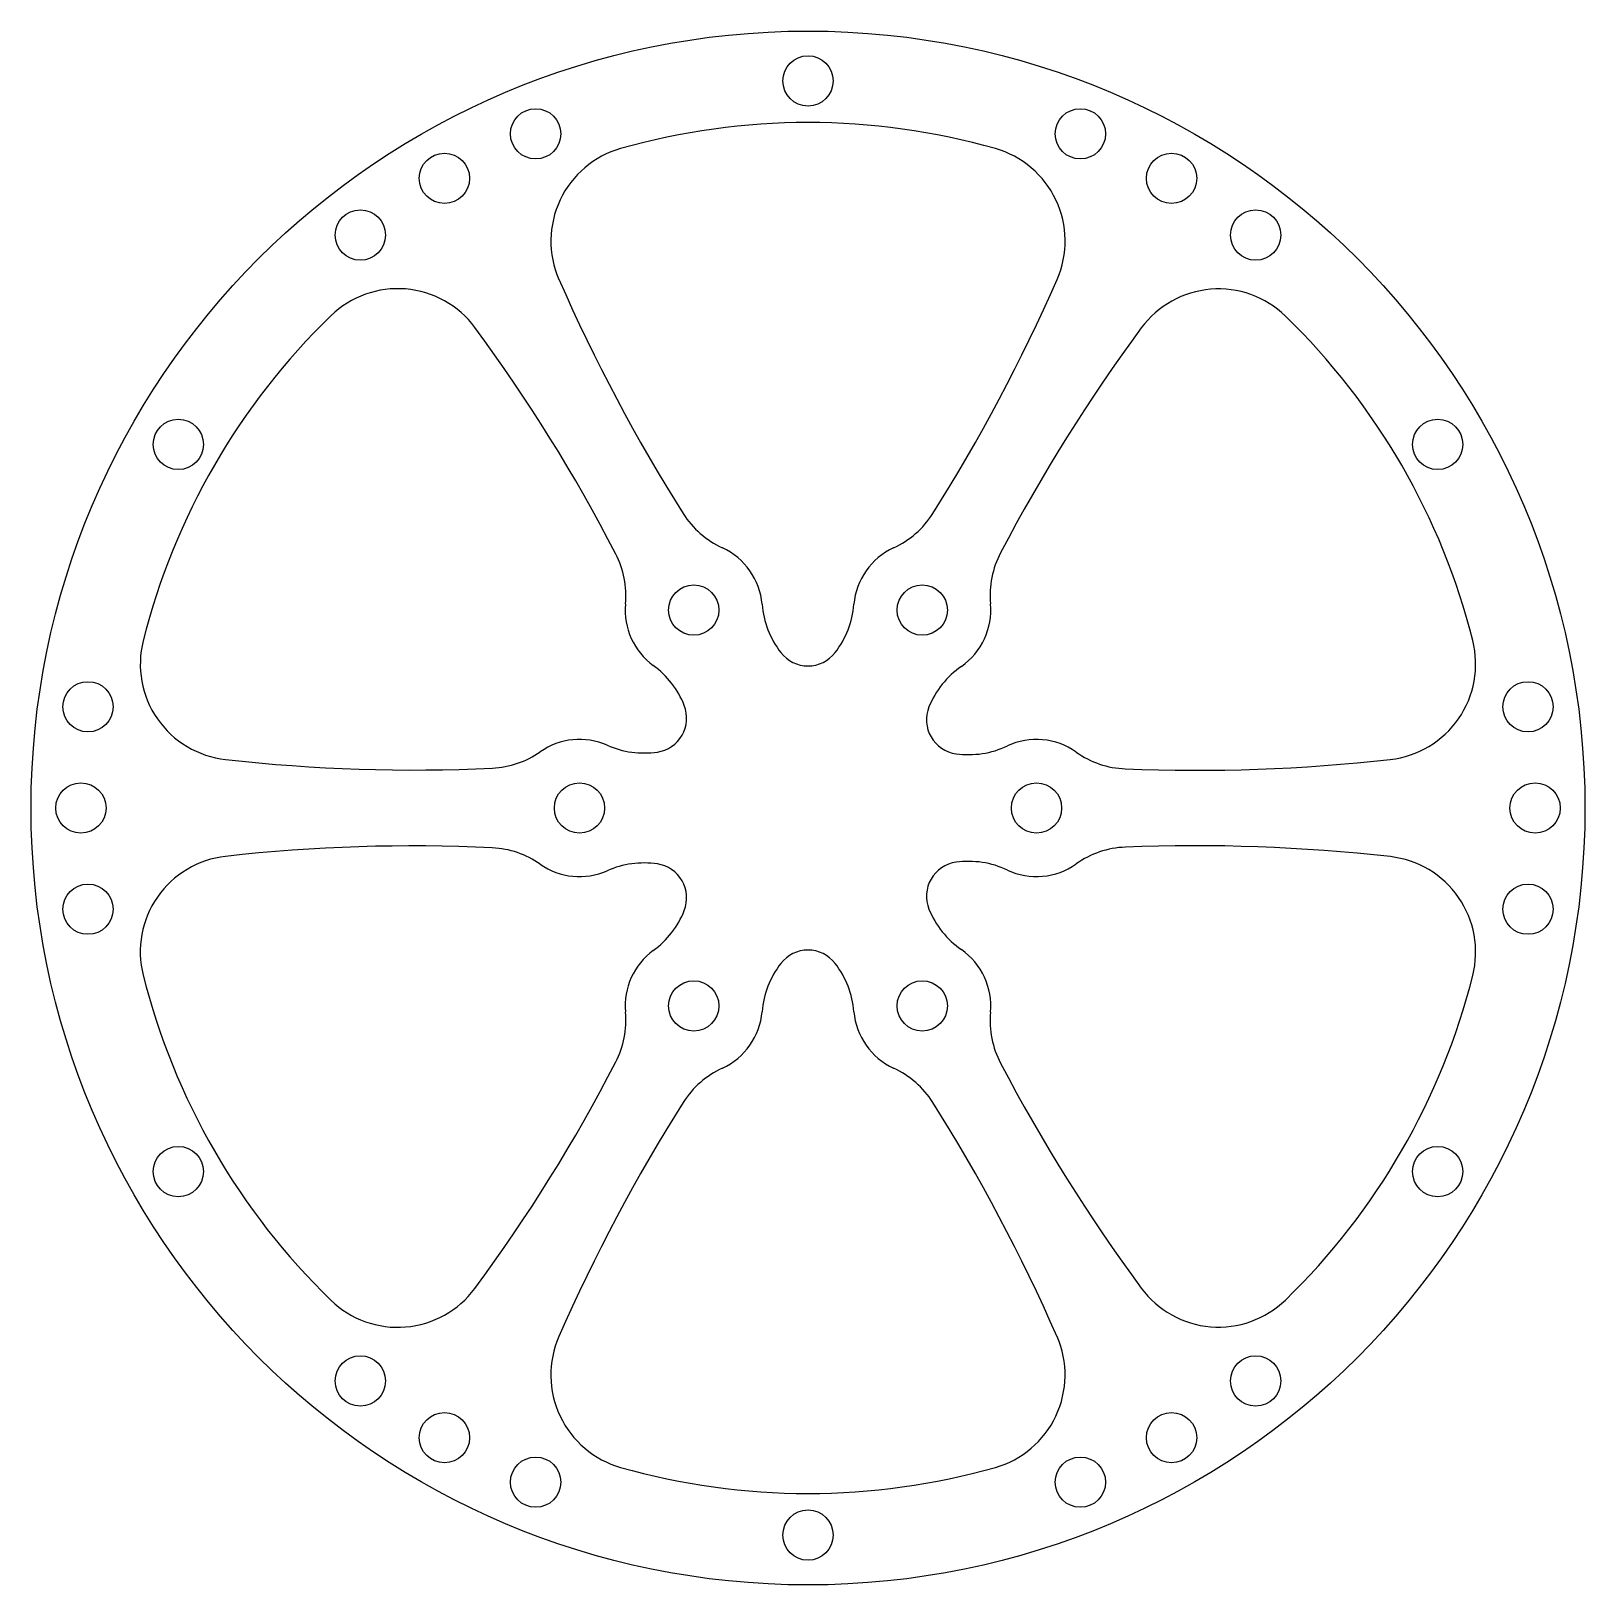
# Model space of a CAD drawing. Extents: x -34 to 34, y -34 to 34.
import ezdxf

# ---------------------------------------------------------------- set-up
doc = ezdxf.new("R2010")
doc.units = 0
doc.layers.get('0').update_dxf_attribs({"linetype": 'CONTINUOUS'})

msp = doc.modelspace()

# ---------------------------------------------------------------- linework, layer by layer
at = {"color": 7, "linetype": 'CONTINUOUS'}
for points in [[(-10.899, 23.136), (-10.604, 22.469), (-10.303, 21.806), (-9.995, 21.146), (-9.682, 20.489), (-9.363, 19.837), (-9.038, 19.187), (-8.707, 18.541), (-8.37, 17.899), (-8.027, 17.26), (-7.678, 16.624), (-7.324, 15.992), (-6.963, 15.363), (-6.596, 14.738), (-6.223, 14.117), (-5.844, 13.498), (-5.46, 12.884)], [(5.459, 12.883), (5.844, 13.498), (6.222, 14.116), (6.595, 14.737), (6.962, 15.363), (7.323, 15.991), (7.678, 16.623), (8.027, 17.258), (8.37, 17.897), (8.707, 18.54), (9.039, 19.185), (9.364, 19.835), (9.683, 20.487), (9.997, 21.144), (10.304, 21.803), (10.606, 22.466), (10.901, 23.133)], [(-8.416, 11.114), (-8.753, 11.761), (-9.096, 12.404), (-9.446, 13.043), (-9.802, 13.679), (-10.165, 14.311), (-10.534, 14.94), (-10.909, 15.565), (-11.291, 16.186), (-11.679, 16.803), (-12.074, 17.417), (-12.475, 18.028), (-12.883, 18.634), (-13.297, 19.237), (-13.717, 19.837), (-14.144, 20.433), (-14.577, 21.025)], [(14.586, 21.007), (14.157, 20.417), (13.733, 19.825), (13.315, 19.229), (12.903, 18.63), (12.497, 18.027), (12.097, 17.421), (11.704, 16.811), (11.316, 16.198), (10.934, 15.582), (10.558, 14.962), (10.188, 14.338), (9.824, 13.712), (9.466, 13.081), (9.114, 12.448), (8.768, 11.811), (8.428, 11.17)], [(-25.489, 2.122), (-24.759, 2.044), (-24.029, 1.973), (-23.299, 1.909), (-22.569, 1.853), (-21.839, 1.804), (-21.109, 1.762), (-20.379, 1.727), (-19.649, 1.7), (-18.92, 1.68), (-18.19, 1.668), (-17.461, 1.662), (-16.731, 1.664), (-16.002, 1.674), (-15.272, 1.69), (-14.543, 1.714), (-13.814, 1.746)], [(-6.597, 2.449), (-6.597, 2.449), (-6.596, 2.449), (-6.596, 2.45), (-6.596, 2.45), (-6.595, 2.45), (-6.595, 2.45), (-6.594, 2.45), (-6.594, 2.45), (-6.593, 2.45), (-6.593, 2.45), (-6.593, 2.45), (-6.592, 2.45), (-6.592, 2.45), (-6.591, 2.45), (-6.591, 2.45), (-6.59, 2.45)], [(13.887, 1.714), (14.611, 1.688), (15.336, 1.669), (16.061, 1.657), (16.785, 1.652), (17.51, 1.653), (18.235, 1.662), (18.96, 1.677), (19.685, 1.7), (20.41, 1.729), (21.134, 1.765), (21.859, 1.808), (22.584, 1.858), (23.309, 1.914), (24.034, 1.978), (24.759, 2.049), (25.484, 2.126)], [(-13.818, -1.743), (-14.547, -1.711), (-15.276, -1.687), (-16.005, -1.67), (-16.734, -1.661), (-17.464, -1.659), (-18.193, -1.664), (-18.922, -1.676), (-19.652, -1.696), (-20.381, -1.723), (-21.111, -1.758), (-21.84, -1.799), (-22.57, -1.848), (-23.3, -1.905), (-24.03, -1.968), (-24.76, -2.039), (-25.489, -2.118)], [(25.485, -2.129), (24.76, -2.051), (24.035, -1.98), (23.31, -1.917), (22.585, -1.86), (21.861, -1.809), (21.136, -1.766), (20.411, -1.73), (19.686, -1.701), (18.961, -1.678), (18.236, -1.662), (17.511, -1.654), (16.787, -1.652), (16.062, -1.657), (15.337, -1.669), (14.612, -1.688), (13.888, -1.714)], [(-6.59, -2.449), (-6.59, -2.449), (-6.59, -2.449), (-6.591, -2.449), (-6.591, -2.449), (-6.591, -2.449), (-6.591, -2.449), (-6.592, -2.449), (-6.592, -2.449), (-6.592, -2.449), (-6.592, -2.449), (-6.593, -2.449), (-6.593, -2.449), (-6.593, -2.449), (-6.593, -2.449), (-6.594, -2.449), (-6.594, -2.449)], [(-14.58, -21.024), (-14.147, -20.432), (-13.72, -19.837), (-13.299, -19.237), (-12.885, -18.635), (-12.477, -18.028), (-12.076, -17.418), (-11.681, -16.804), (-11.292, -16.186), (-10.91, -15.565), (-10.534, -14.94), (-10.165, -14.312), (-9.802, -13.68), (-9.446, -13.044), (-9.096, -12.404), (-8.753, -11.761), (-8.416, -11.115)], [(8.428, -11.169), (8.768, -11.81), (9.113, -12.447), (9.465, -13.08), (9.823, -13.711), (10.187, -14.338), (10.557, -14.961), (10.933, -15.581), (11.314, -16.198), (11.702, -16.811), (12.096, -17.42), (12.495, -18.027), (12.901, -18.63), (13.313, -19.229), (13.73, -19.825), (14.154, -20.418), (14.583, -21.007)], [(-5.459, -12.883), (-5.844, -13.498), (-6.222, -14.116), (-6.595, -14.737), (-6.962, -15.363), (-7.323, -15.991), (-7.678, -16.623), (-8.027, -17.258), (-8.37, -17.897), (-8.707, -18.54), (-9.039, -19.185), (-9.364, -19.835), (-9.683, -20.487), (-9.997, -21.144), (-10.304, -21.803), (-10.606, -22.466), (-10.901, -23.133)], [(10.899, -23.136), (10.604, -22.469), (10.303, -21.806), (9.995, -21.146), (9.682, -20.489), (9.363, -19.837), (9.038, -19.187), (8.707, -18.541), (8.37, -17.899), (8.027, -17.26), (7.678, -16.624), (7.324, -15.992), (6.963, -15.363), (6.596, -14.738), (6.223, -14.117), (5.844, -13.498), (5.46, -12.884)]]:
    msp.add_lwpolyline(points, dxfattribs=at)
for centre, radius in [((0, 0), 34), ((0, 31.82), 1.1), ((-11.92, 29.503), 1.1), ((11.92, 29.503), 1.1), ((-15.91, 27.557), 1.1), ((15.91, 27.557), 1.1), ((-19.59, 25.074), 1.1), ((19.59, 25.074), 1.1), ((-27.557, 15.91), 1.1), ((27.557, 15.91), 1.1), ((-5, 8.66), 1.1), ((5, 8.66), 1.1), ((-31.51, 4.428), 1.1), ((31.51, 4.428), 1.1), ((-31.82, 0), 1.1), ((-10, 0), 1.1), ((10, 0), 1.1), ((31.82, 0), 1.1), ((-31.51, -4.428), 1.1), ((31.51, -4.428), 1.1), ((-5, -8.66), 1.1), ((5, -8.66), 1.1), ((-27.557, -15.91), 1.1), ((27.557, -15.91), 1.1), ((-19.59, -25.074), 1.1), ((19.59, -25.074), 1.1), ((-15.91, -27.557), 1.1), ((15.91, -27.557), 1.1), ((-11.92, -29.503), 1.1), ((11.92, -29.503), 1.1), ((0, -31.82), 1.1)]:
    msp.add_circle(centre, radius, dxfattribs=at)
for centre, radius, start, end in [((0, 0), 30, 74.13384, 105.85955), ((-7.051, 24.818), 4.2, 105.85955, 203.61365), ((7.053, 24.817), 4.2, 336.35901, 74.13384), ((-17.954, 18.528), 4.2, 36.47488, 134.09924), ((17.968, 18.515), 4.2, 45.85955, 143.61365), ((0, 0), 30, 134.09924, 165.87514), ((0, 0), 30, 14.13384, 45.85955), ((-2.079, 15.022), 4, 212.30937, 245.33697), ((2.078, 15.021), 4, 294.66801, 327.68389), ((-11.972, 9.284), 4, 354.89178, 27.23312), ((-5, 8.66), 3, 4.83723, 65.33697), ((5, 8.66), 3, 114.66801, 175.15865), ((11.97, 9.311), 4, 152.30937, 185.33697), ((-5, 8.66), 3, 174.89178, 233.8266), ((1.975, 9.251), 4, 184.83723, 217.81821), ((-1.975, 9.251), 4, 322.17519, 355.15865), ((5, 8.66), 3, 304.83723, 5.33697), ((-25.02, 6.296), 4.2, 165.87514, 263.59192), ((25.019, 6.3), 4.2, 276.35901, 14.13384), ((-9.132, 3.01), 4, 21.63756, 53.8266), ((0, 7.718), 1.5, 217.83946, 322.16723), ((8.999, 2.915), 4, 124.83723, 157.81821), ((-6.809, 3.934), 1.5, 278.37788, 21.51937), ((6.684, 3.859), 1.5, 157.83946, 262.16723), ((-10, 0), 3, 66.24006, 124.89975), ((-7.18, 6.407), 4, 246.24006, 278.37258), ((10, 0), 3, 54.66801, 115.15865), ((-14.005, 5.741), 4, 272.74094, 304.89975), ((7.024, 6.336), 4, 262.17519, 295.15865), ((14.048, 5.711), 4, 234.66801, 267.68389), ((-14.01, -5.738), 4, 55.05507, 87.25039), ((14.049, -5.71), 4, 92.30937, 125.33697), ((-25.021, -6.291), 4.2, 96.40167, 194.11406), ((-10, 0), 3, 235.05507, 293.77898), ((-7.178, -6.406), 4, 81.61005, 113.77898), ((-6.809, -3.933), 1.5, 338.49328, 81.6069), ((6.684, -3.859), 1.5, 97.83946, 202.16723), ((7.024, -6.336), 4, 64.83723, 97.81821), ((10, 0), 3, 244.83723, 305.33697), ((25.018, -6.303), 4.2, 345.85955, 83.61365), ((-9.132, -3.01), 4, 306.1782, 338.39144), ((8.999, -2.915), 4, 202.17519, 235.15865), ((-5, -8.66), 3, 126.1782, 185.11181), ((1.975, -9.251), 4, 142.17519, 175.15865), ((0, -7.718), 1.5, 37.83946, 142.16723), ((-1.975, -9.251), 4, 4.83723, 37.81821), ((5, -8.66), 3, 354.66801, 55.15865), ((0, 0), 30, 194.11406, 225.89437), ((0, 0), 30, 314.13384, 345.85955), ((-11.972, -9.284), 4, 332.76328, 5.11181), ((-5, -8.66), 3, 294.66801, 355.15865), ((5, -8.66), 3, 184.83723, 245.33697), ((11.97, -9.311), 4, 174.66801, 207.68389), ((-2.078, -15.021), 4, 114.66801, 147.68389), ((2.079, -15.022), 4, 32.30937, 65.33697), ((-17.956, -18.526), 4.2, 225.89437, 323.4969), ((17.965, -18.517), 4.2, 216.35901, 314.13384), ((-7.053, -24.817), 4.2, 156.35901, 254.13384), ((7.051, -24.818), 4.2, 285.85955, 23.61365), ((0, 0), 30, 254.13384, 285.85955)]:
    msp.add_arc(centre, radius, start, end, dxfattribs=at)

doc.saveas('drawing.dxf')
